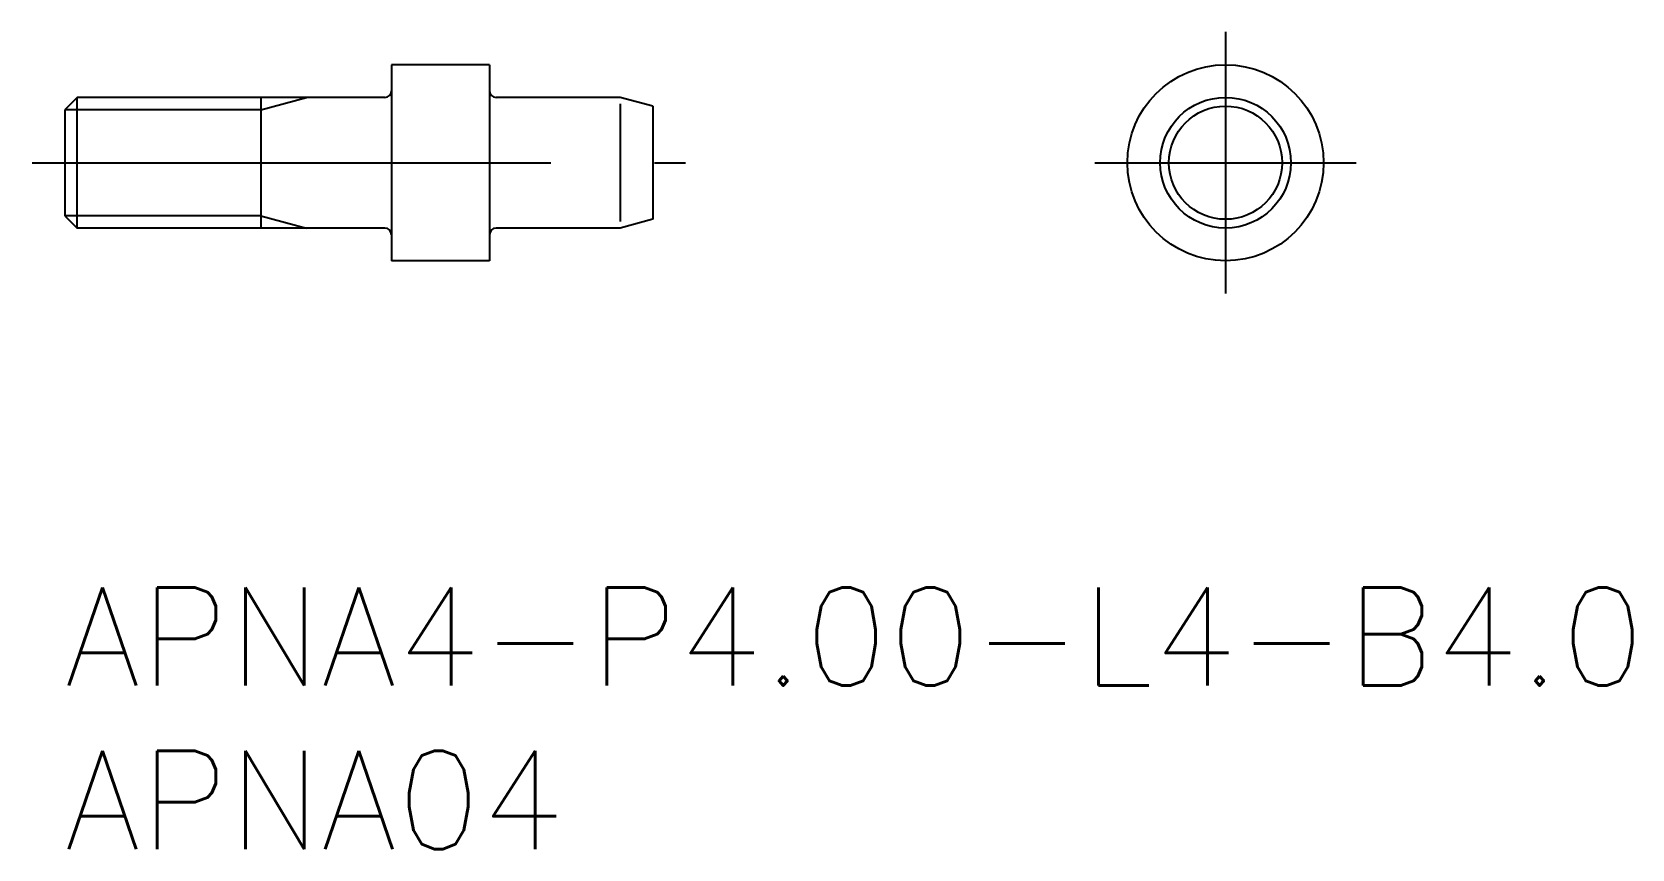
# Model space of a CAD drawing. Extents: x -1 to 48, y -8 to 17.
import ezdxf

# ---------------------------------------------------------------- set-up
doc = ezdxf.new("R2010")
doc.units = 0
doc.header["$LTSCALE"] = 0.5
doc.linetypes.add('CENTER', pattern=[50.8, 31.75, -6.35, 6.35, -6.35])
for name, color, linetype in [('MSM_CENTER', 1, 'CENTER'), ('MSM_CONTINUOUS', 7, 'CONTINUOUS'), ('MSM_NARROW', 5, 'CONTINUOUS'), ('MSM_PART_NUMBER', 7, 'CONTINUOUS')]:
    doc.layers.add(name, color=color, linetype=linetype)
doc.styles.get("Standard").update_dxf_attribs({"font": 'txt.shx', "height": 1.5, "bigfont": 'bigfont.shx'})

# ---------------------------------------------------------------- blocks, each defined once
blk = doc.blocks.new('*U4')
at = {"layer": 'MSM_PART_NUMBER'}
blk.add_text('APNA4-P4.00-L4-B4.0', height=3, dxfattribs=at).set_placement((0, -3))
blk = doc.blocks.new('*U5')
at = {"layer": 'MSM_PART_NUMBER'}
blk.add_text('APNA04', height=3, dxfattribs=at).set_placement((0, -8))

msp = doc.modelspace()

# ---------------------------------------------------------------- linework, layer by layer
at = {"layer": 'MSM_CENTER'}
for p, q in [((35.52, 17), (35.52, 9)), ((-1, 13), (19, 13)), ((31.52, 13), (39.52, 13))]:
    msp.add_line(p, q, dxfattribs=at)
at = {"layer": 'MSM_CONTINUOUS'}
for p, q in [((10, 16), (10, 10)), ((13, 16), (10, 16)), ((13, 16), (13, 10)), ((0.379, 15), (0, 14.621)), ((0.379, 11), (0.379, 15)), ((9.8, 15), (0.379, 15)), ((6, 15), (6, 11)), ((17, 15), (13.2, 15)), ((18, 14.732), (17, 15)), ((18, 14.732), (18, 11.268)), ((0, 14.621), (0, 11.379)), ((0, 11.379), (0.379, 11)), ((18, 11.268), (17, 11)), ((9.8, 11), (0.379, 11)), ((17, 11), (13.2, 11)), ((13, 10), (10, 10))]:
    msp.add_line(p, q, dxfattribs=at)
for radius in [3, 2, 1.732]:
    msp.add_circle((35.52, 13), radius, dxfattribs=at)
for centre, start, end in [((9.8, 15.2), 270, 0), ((13.2, 15.2), 180, 270), ((9.8, 10.8), 0, 90), ((13.2, 10.8), 90, 180)]:
    msp.add_arc(centre, 0.2, start, end, dxfattribs=at)
at = {"layer": 'MSM_NARROW'}
for p, q in [((6, 14.621), (7.4, 15)), ((17, 14.8), (17, 11.2)), ((6, 14.621), (0, 14.621)), ((6, 11.379), (0, 11.379)), ((6, 11.379), (7.4, 11))]:
    msp.add_line(p, q, dxfattribs=at)

# ---------------------------------------------------------------- block references
at = {"layer": 'MSM_CONTINUOUS'}
for name in ['*U4', '*U5']:
    msp.add_blockref(name, (0, 0), dxfattribs=at)

doc.saveas('drawing.dxf')
